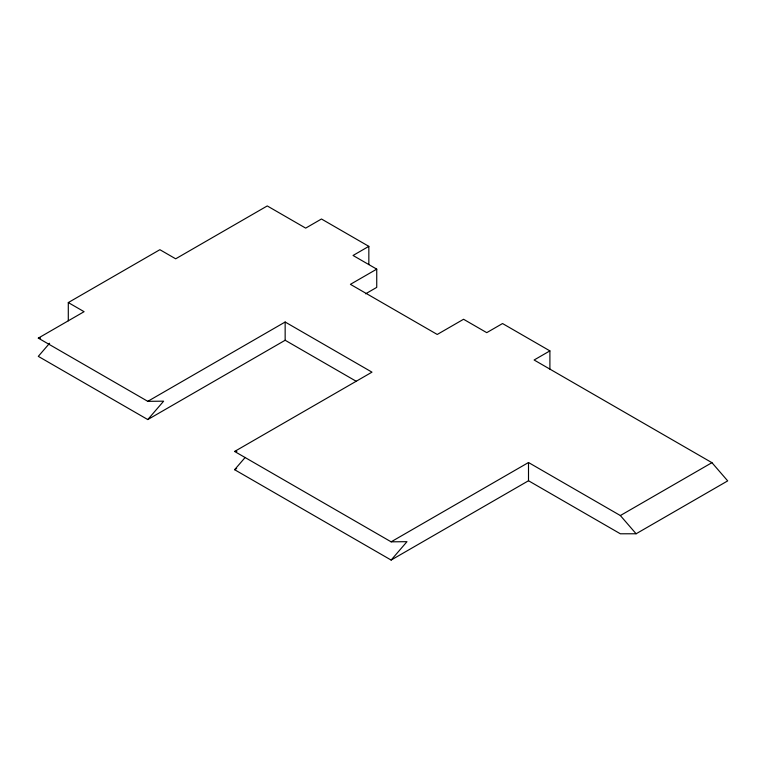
<?xml version="1.0" encoding="UTF-8"?>
<svg xmlns="http://www.w3.org/2000/svg" width="766" height="766" viewBox="0 0 766 766"><rect width="100%" height="100%" fill="white"/><g stroke="black" fill="none" stroke-linecap="round" stroke-linejoin="round"><path stroke-width="1.15" d="M49.627 343.225L38.3 356.362L147.781 419.567L285.153 340.257L356.477 381.43M147.781 419.567L163.637 401.173L147.781 401.336L38.3 338.122L84.088 311.685L68.298 302.57L68.298 320.801M549.902 369.126L549.902 350.885L534.113 360.001L711.94 462.674L727.7 480.885L636.115 533.768L620.355 533.787L528.502 480.751L391.129 560.061L234.607 469.692L245.177 457.436M391.129 560.061L406.985 541.677L391.129 541.83L234.607 451.461L371.979 372.152L285.153 322.017L147.781 401.336M68.298 302.57L159.883 249.697L175.673 258.812L267.257 205.939L305.682 228.124L321.471 218.999L368.839 246.355L368.839 264.586M368.839 246.355L353.049 255.471L376.738 269.144L376.738 287.374L365.602 293.809M376.738 269.144L350.416 284.339L437.242 334.464L463.564 319.269L486.745 332.655L502.534 323.539L549.902 350.885M234.607 469.692L236.675 468.505M391.129 541.83L528.502 462.52L620.355 515.547L636.115 533.768M620.355 515.547L711.94 462.674M38.3 338.122L40.569 338.103M234.607 451.461L236.866 451.442M528.502 462.52L528.502 480.751M285.153 322.017L285.153 340.257"/></g></svg>
